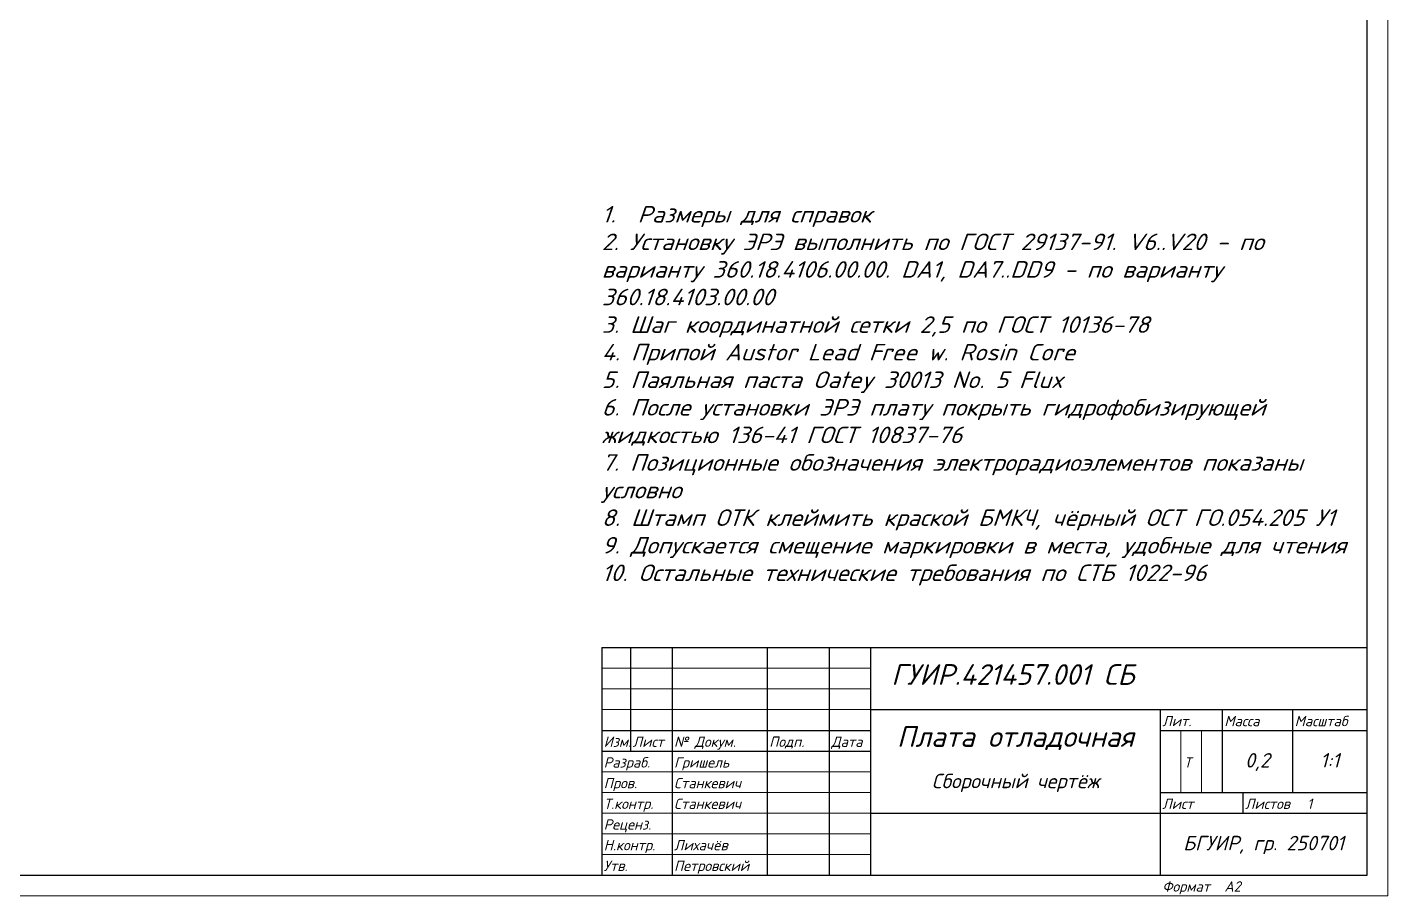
# Model space of a CAD drawing. Header units: millimetres. Extents: x 0 to 936, y 0 to 420.
# Drawn here: x 265.2 to 594, y 0.1 to 210.1 of the extents above; entities that cross this region are included whole.
import ezdxf
from ezdxf.enums import TextEntityAlignment as Align

# ---------------------------------------------------------------- set-up
doc = ezdxf.new("R2010")
doc.units = ezdxf.units.MM
doc.layers.add('4', color=4, linetype='Continuous', lineweight=15)
doc.layers.add('рамка', color=253, linetype='Continuous', lineweight=5)
doc.styles.get("Standard").update_dxf_attribs({"font": 'gost_a_italic.ttf', "width": 1.3})
doc.styles.add('текст', font='isocpeui.ttf')

# ---------------------------------------------------------------- blocks, each defined once
blk = doc.blocks.new('*U2')
for p, q in [((404, 60), (589, 60)), ((404, 60), (404, 5)), ((411, 60), (411, 35)), ((421, 60), (421, 5)), ((444, 60), (444, 5)), ((459, 60), (459, 5)), ((469, 60), (469, 5)), ((469, 45), (589, 45)), ((539, 45), (539, 20)), ((554, 45), (554, 25)), ((571, 45), (571, 25)), ((404, 40), (469, 40)), ((539, 40), (589, 40)), ((404, 35), (469, 35)), ((539, 25), (589, 25)), ((559, 25), (559, 20)), ((469, 20), (589, 20)), ((539, 20), (539, 5))]:
    blk.add_line(p, q)
blk.add_lwpolyline([(20, 5), (589, 5), (589, 415), (20, 415)], close=True)
at = {"layer": '4'}
for p, q in [((404, 55), (469, 55)), ((404, 50), (469, 50)), ((404, 45), (469, 45)), ((544, 40), (544, 25)), ((549, 40), (549, 25)), ((404, 30), (469, 30)), ((404, 25), (469, 25)), ((404, 20), (469, 20)), ((404, 15), (469, 15)), ((404, 10), (469, 10))]:
    blk.add_line(p, q, dxfattribs=at)
at = {"layer": 'рамка'}
blk.add_lwpolyline([(0, 420), (594, 420), (594, 0), (0, 0)], close=True, dxfattribs=at)
at = {"style": 'текст'}
for s, height, p in [('Лит.', 2.5, (539.5, 41)), ('Масса', 2.5, (554.5, 41)), ('Масштаб', 2.5, (571.5, 41)), ('Изм.', 2.5, (404.5, 36)), ('Лист', 2.5, (411.5, 36)), ('№ Докум.', 2.5, (421.5, 36)), ('Подп.', 2.5, (444.5, 36)), ('Дата', 2.5, (459.5, 36)), ('Разраб.', 2.5, (404.5, 31)), ('Пров.', 2.5, (404.5, 26)), ('Т.контр.', 2.5, (404.5, 21)), ('Лист', 2.5, (539.5, 21)), ('Листов', 2.5, (559.5, 21)), ('Н.контр.', 2.5, (404.5, 11)), ('Утв.', 2.5, (404.5, 6)), ('Формат', 2.5, (539.5, 1)), ('А2', 2.5, (554.5, 1)), ('А4', 0.025, (593.605, 0.01)), ('А3', 0.0125, (593.803, 0.005)), ('А1', 0.00625, (593.901, 0.003)), ('А0', 0.005, (593.921, 0.002))]:
    blk.add_text(s, height=height, dxfattribs=at).set_placement(p)
for tag, p, height, rotation in [('ОБОЗНАЧЕНИЕ-ВЕРХ', (85, 409), 3.5, 180), ('ПРИМЕНЯЕМОСТЬ', (19, 232.5), 2.5, 90), ('СПРАВ№', (19, 172.5), 2.5, 90), ('ДАТАУЧЁТАДУБЛ', (19, 115.5), 2.5, 90), ('ИНВ№ДУБЛ', (19, 90.5), 2.5, 90), ('ВЗАМИНВ№', (19, 65.5), 2.5, 90), ('ДАТАУЧЁТА', (19, 30.5), 2.5, 90), ('ИНВ№ПОДЛ', (19, 5.5), 2.5, 90)]:
    blk.add_attdef(tag, p, '', height=height, rotation=rotation, dxfattribs=at)
for tag, p in [('ИЗМ4', (404.5, 56)), ('ЛИСТИЗМ4', (411.5, 56)), ('№ДОКУМИЗМ4', (421.5, 56)), ('ПОДПИЗМ4', (444.5, 56)), ('ДАТАИЗМ4', (459.5, 56)), ('ИЗМ3', (404.5, 51)), ('ЛИСТИЗМ3', (411.5, 51)), ('№ДОКУМИЗМ3', (421.5, 51)), ('ПОДПИЗМ3', (444.5, 51)), ('ДАТАИЗМ3', (459.5, 51)), ('ИЗМ2', (404.5, 46)), ('ЛИСТИЗМ2', (411.5, 46)), ('№ДОКУМИЗМ2', (421.5, 46)), ('ПОДПИЗМ2', (444.5, 46)), ('ДАТАИЗМ2', (459.5, 46)), ('ИЗМ1', (404.5, 41)), ('ЛИСТИЗМ1', (411.5, 41)), ('№ДОКУМИЗМ1', (421.5, 41)), ('ПОДПИЗМ1', (444.5, 41)), ('ДАТАИЗМ1', (459.5, 41)), ('РАЗРАБ', (421.5, 31)), ('ДАТАРАЗРАБ', (459.5, 31)), ('ПРОВ', (421.5, 26)), ('ДАТАПРОВ', (459.5, 26)), ('ТКОНТР', (421.5, 21)), ('ДАТАТКОНТР', (459.5, 21)), ('ЛИСТОВ', (574.5, 21)), ('10', (404.5, 16)), ('11', (421.5, 16)), ('12', (444.5, 16)), ('13', (459.5, 16)), ('НКОНТР', (421.5, 11)), ('ДАТАНКОНТР', (459.5, 11)), ('УТВ', (421.5, 6)), ('ДАТАУТВ', (459.5, 6))]:
    blk.add_attdef(tag, p, '', height=2.5, dxfattribs=at)
for tag, height, p in [('НАИМЕНОВАНИЕ1', 5, (504, 36)), ('НАИМЕНОВАНИЕ2', 3.5, (504, 31)), ('МАССА', 3.5, (562.5, 31)), ('МАСШТАБ', 3.5, (580, 31)), ('НАИМЕНОВАНИЕ3', 3.5, (504, 26)), ('НАИМЕНОВАНИЕ4', 2.5, (504, 21)), ('ЛИСТ', 2.5, (554.5, 21)), ('МАТЕРИАЛ1', 2.5, (504, 16)), ('МАТЕРИАЛ2', 2.5, (504, 11)), ('ПРЕДПРИЯТИЕ', 3.5, (564, 11)), ('МАТЕРИАЛ3', 2.5, (504, 6))]:
    blk.add_attdef(tag, text='', height=height, dxfattribs=at).set_placement(p, align=Align.CENTER)
for tag, p in [('ЛИТЕРА', (541.5, 31)), ('ЛИТЕРА2', (546.5, 31)), ('ЛИТЕРА3', (551.5, 31))]:
    blk.add_attdef(tag, text='', height=2.5, dxfattribs=at).set_placement(p, align=Align.RIGHT)
for tag, p in [('ИНДЕКС', (541.5, 31)), ('ИНДЕКС2', (546.5, 31)), ('ИНДЕКС3', (551.5, 31))]:
    blk.add_attdef(tag, text='', height=2.5, dxfattribs=at).set_placement(p, align=Align.TOP_LEFT)

msp = doc.modelspace()

# ---------------------------------------------------------------- block references
ref = msp.add_blockref('*U2', (0, 0.13))
ref.add_attrib('ОБОЗНАЧЕНИЕ', 'ГУИР.421457.001 СБ', (474, 51.13), dxfattribs={"height": 5, "style": 'текст'})
ref.add_attrib('НАИМЕНОВАНИЕ1', 'Плата отладочная', dxfattribs={"height": 5, "style": 'текст'}).set_placement((504, 36.13), align=Align.CENTER)
ref.add_attrib('НАИМЕНОВАНИЕ3', 'Сборочный чертёж', dxfattribs={"height": 3.5, "style": 'текст'}).set_placement((504, 26.13), align=Align.CENTER)
ref.add_attrib('РАЗРАБ', 'Гришель', (421.5, 31.13), dxfattribs={"height": 2.5, "style": 'текст'})
ref.add_attrib('МАССА', '0,2', dxfattribs={"height": 3.5, "style": 'текст'}).set_placement((562.5, 31.13), align=Align.CENTER)
ref.add_attrib('МАСШТАБ', '1:1', dxfattribs={"height": 3.5, "style": 'текст'}).set_placement((580, 31.13), align=Align.CENTER)
ref.add_attrib('ЛИСТОВ', '1', (574.5, 21.13), dxfattribs={"height": 2.5, "style": 'текст'})
ref.add_attrib('ПРОВ', 'Станкевич', (421.5, 26.13), dxfattribs={"height": 2.5, "style": 'текст'})
ref.add_attrib('ТКОНТР', 'Станкевич', (421.5, 21.13), dxfattribs={"height": 2.5, "style": 'текст'})
ref.add_attrib('НКОНТР', 'Лихачёв', (421.5, 11.13), dxfattribs={"height": 2.5, "style": 'текст'})
ref.add_attrib('УТВ', 'Петровский', (421.5, 6.13), dxfattribs={"height": 2.5, "style": 'текст'})
ref.add_attrib('ПРЕДПРИЯТИЕ', 'БГУИР, гр. 250701', dxfattribs={"height": 3.5, "style": 'текст'}).set_placement((564, 11.13), align=Align.CENTER)
ref.add_attrib('ЛИТЕРА2', 'Т', dxfattribs={"height": 2.5, "style": 'текст'}).set_placement((546.5, 31.13), align=Align.RIGHT)
ref.add_attrib('10', 'Реценз.', (404.5, 16.13), dxfattribs={"height": 2.5, "style": 'текст'})

# ---------------------------------------------------------------- texts
at = {"color": 7, "insert": (404, 75.13), "char_height": 4, "width": 174.9295, "attachment_point": 7}
msp.add_mtext('\\P                        \\P\\P\\pt4;{\\C256;1.  Размеры для справок\\P2. Установку ЭРЭ выполнить по ГОСТ 29137-91. V6..V20 - по варианту 360.18.4106.00.00. DA1, DA7..DD9 - по варианту 360.18.4103.00.00\\P3. Шаг координатной сетки 2,5 по ГОСТ 10136-78\\P4. Припой }Austor Lead Free w. Rosin Core\\P{\\C256;5. Паяльная паста }Oatey 30013 No. 5 Flux {\\C256;\\P6. После установки ЭРЭ плату покрыть гидрофобизирующей жидкостью 136-41 ГОСТ 10837-76\\P7. Позиционные обозначения электрорадиоэлементов показаны условно\\P8. Штамп ОТК клеймить краской БМКЧ, чёрный ОСТ ГО.054.205 У1\\P9. Допускается смещение маркировки в места, удобные для чтения\\P10. Остальные технические требования по СТБ 1022-96}', dxfattribs=at)

doc.saveas('drawing.dxf')
